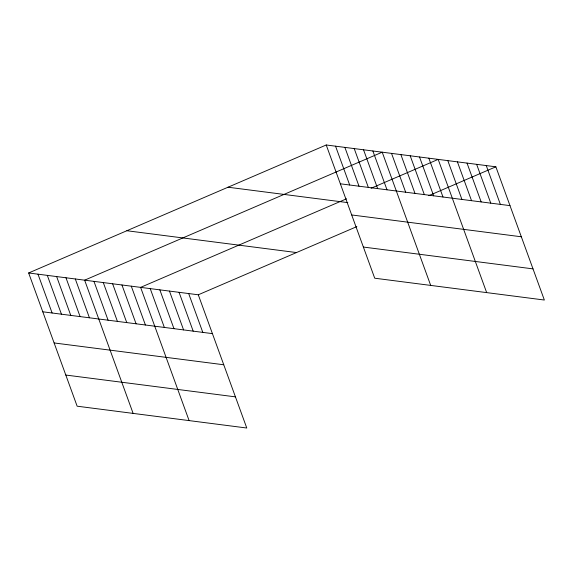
<?xml version="1.0" encoding="UTF-8"?>
<svg xmlns="http://www.w3.org/2000/svg" width="573" height="573" viewBox="0 0 573 573"><rect width="100%" height="100%" fill="white"/><g stroke="black" fill="none" stroke-linecap="round" stroke-linejoin="round"><path stroke-width="0.86" d="M28.65 272.97L198.287 294.794L246.777 428.017L77.14 406.193L28.65 272.97L326.223 144.983L495.86 166.807L544.35 300.03L374.713 278.206L326.223 144.983M346.529 198.81L140.614 287.374L189.104 420.596M371.082 188.245L438.18 159.387L486.67 292.61M198.287 294.794L356.864 226.593M428.762 195.665L495.86 166.807M340.355 183.804L509.991 205.628M228.025 187.213L347.847 202.634M351.693 214.954L521.33 236.785M363.375 247.049L533.012 268.88M126.848 230.733L296.485 252.557M42.782 311.798L212.418 333.622M54.12 342.948L223.756 364.772M65.802 375.043L235.439 396.867M486.248 165.568L500.379 204.396M476.636 164.329L490.767 203.157M467.024 163.097L481.155 201.918M457.412 161.858L471.543 200.686M447.8 160.619L461.931 199.447M428.855 158.184L442.986 197.012M419.522 156.988L433.654 195.808M410.196 155.784L424.328 194.612M400.864 154.581L414.995 193.409M391.531 153.385L405.663 192.206M430.695 285.404L382.205 152.182L84.632 280.176L133.122 413.398M372.873 150.986L387.004 189.806M363.54 149.782L377.671 188.61M354.214 148.579L368.346 187.407M344.882 147.383L359.013 186.204M335.549 146.179L349.68 185.007M188.675 293.562L202.806 332.383M179.062 292.323L193.194 331.151M169.45 291.084L183.582 329.912M159.838 289.852L173.97 328.673M150.226 288.613L164.358 327.441M131.281 286.178L145.413 324.998M121.949 284.974L136.08 323.802M112.623 283.778L126.755 322.599M103.29 282.575L117.422 321.403M93.958 281.372L108.089 320.2M75.299 278.972L89.431 317.8M65.974 277.769L80.098 316.597M56.641 276.573L70.773 315.401M47.308 275.369L61.44 314.197M37.983 274.173L52.114 312.994"/></g></svg>
